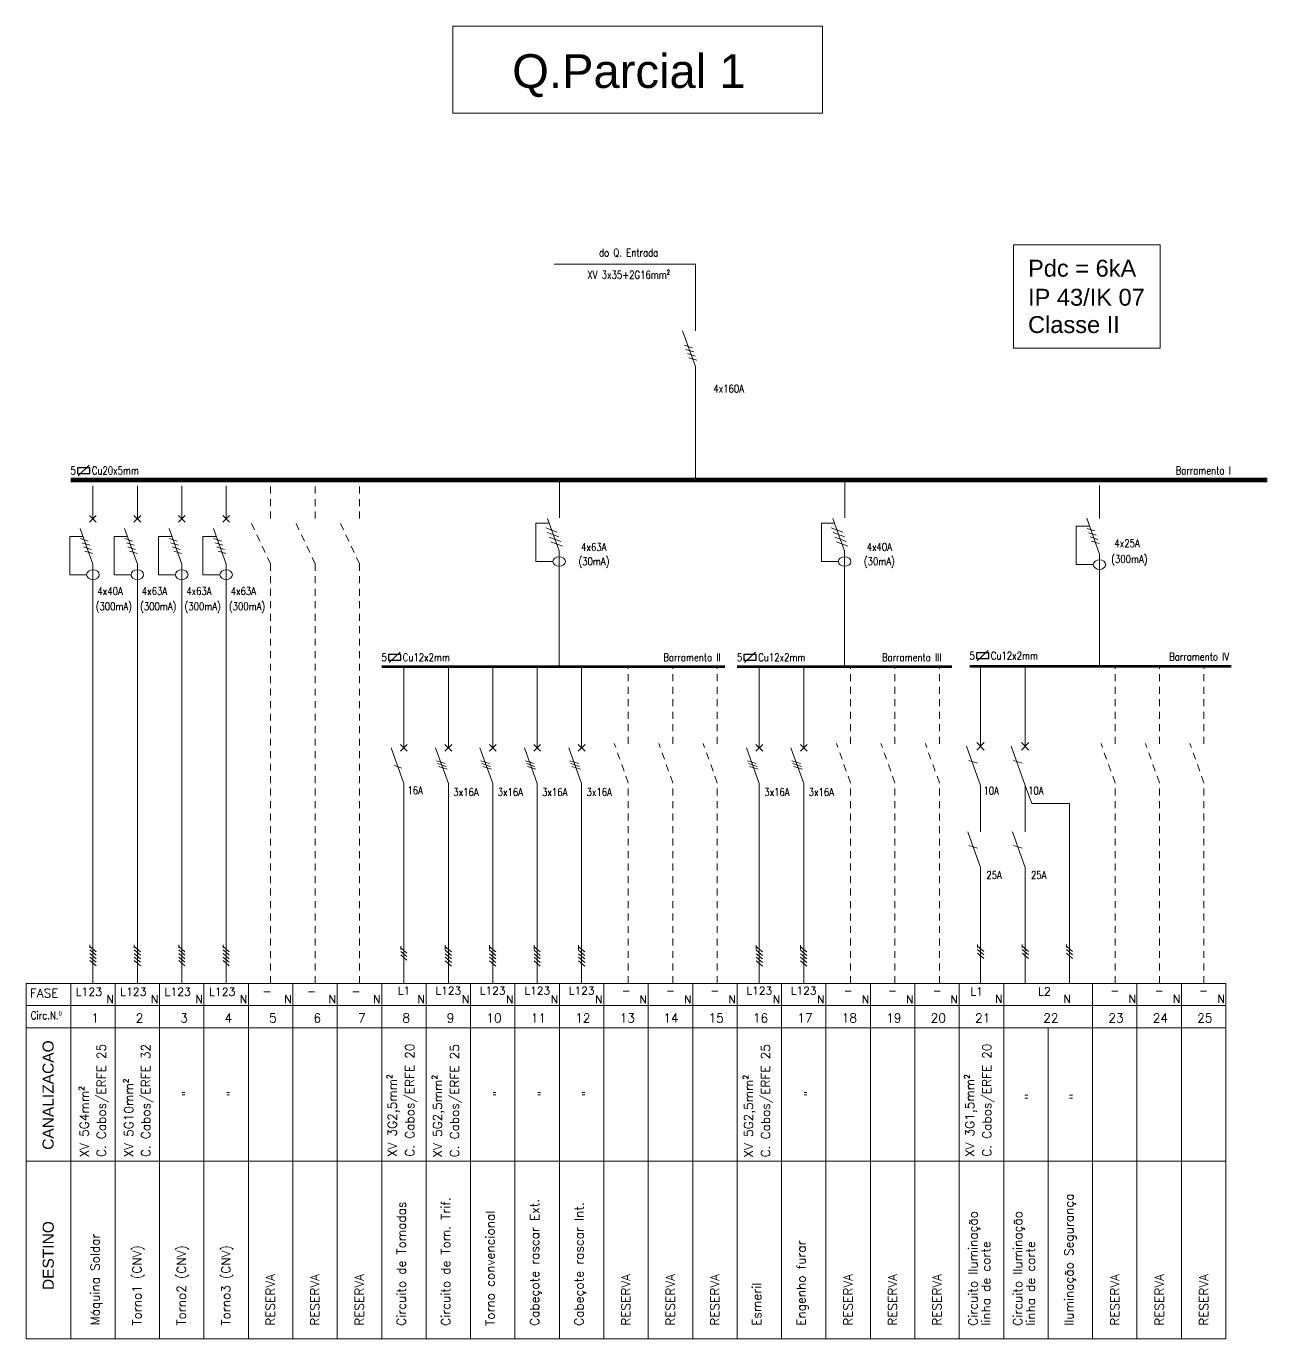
# Model space of a CAD drawing. Header units: millimetres. Extents: x 145 to 60311, y -8355 to 8851.
# Drawn here: x 370.12 to 392.51, y 356.18 to 379.81 of the extents above; entities that cross this region are included whole.
import ezdxf
from ezdxf.enums import TextEntityAlignment as Align

# ---------------------------------------------------------------- set-up
doc = ezdxf.new("R2010")
doc.units = ezdxf.units.MM
doc.linetypes.add('HIDDEN', pattern=[0.375, 0.25, -0.125])
doc.linetypes.add('HIDDEN2', pattern=[4.7625, 3.175, -1.5875])
for name, color, linetype, lineweight in [('BARRAMENTO', 3, 'Continuous', 0), ('CAIXAS', 6, 'Continuous', 0), ('ILUMINA', 4, 'Continuous', 0)]:
    doc.layers.add(name, color=color, linetype=linetype, lineweight=lineweight)
doc.layers.add('Infra-estruturas Eléctricas', color=4, linetype='Continuous')
doc.layers.add('LEGENDA', color=7, linetype='Continuous')
doc.styles.add('ROMAND', font='romand')
doc.styles.add('ROMANT', font='arial.ttf')
doc.styles.add('SIMPLEX', font='SIMPLEX.SHX')

# ---------------------------------------------------------------- blocks, each defined once
blk = doc.blocks.new('A$C7EE7001F')
at = {"layer": 'ILUMINA', "linetype": 'HIDDEN2'}
for p, q in [((-665.852, -350.78), (-665.852, -351.469)), ((-665.852, -350.78), (-665.612, -350.78)), ((-665.549, -351.469), (-665.852, -351.469))]:
    blk.add_line(p, q, dxfattribs=at)
at = {"layer": 'ILUMINA', "extrusion": (0, 0, -1)}
blk.add_ellipse((-665.434, -351.469), major_axis=(0.113, 0), ratio=0.765027, dxfattribs=at)
blk = doc.blocks.new('*U302')
at = {"layer": 'ILUMINA'}
for p, q in [((-0.11, 0.135), (0.029, 0.091)), ((-0.083, 0.06), (0.056, 0.015)), ((-0.056, -0.015), (0.083, -0.06)), ((-0.029, -0.091), (0.11, -0.135))]:
    blk.add_line(p, q, dxfattribs=at)
blk = doc.blocks.new('A$C5D171ECA')
at = {"layer": 'LEGENDA'}
for p, q in [((-0.034, 0.121), (-0.26, 0.121)), ((-0.26, 0.121), (-0.26, 0.019)), ((-0.26, 0.019), (-0.034, 0.019)), ((-0.049, 0.164), (-0.245, -0.024)), ((-0.034, 0.019), (-0.034, 0.121))]:
    blk.add_line(p, q, dxfattribs=at)
at = {"layer": 'LEGENDA', "style": 'SIMPLEX', "width": 0.8}
blk.add_attdef('NBARRAMENTOS', text='', height=0.14, dxfattribs=at).set_placement((-0.287, 0.07), align=Align.MIDDLE_RIGHT)
blk.add_attdef('DIMENSOES', text='', height=0.14, dxfattribs=at).set_placement((0, 0.07), align=Align.MIDDLE_LEFT)
blk = doc.blocks.new('*U304')
at = {"layer": 'ILUMINA'}
for p, q in [((-236265.294, 675611.887), (-236265.294, 675611.942)), ((-236265.183, 675611.819), (-236265.294, 675611.914)), ((-236265.183, 675611.756), (-236265.294, 675611.851)), ((-236265.183, 675611.693), (-236265.294, 675611.788)), ((-236265.183, 675611.629), (-236265.294, 675611.724)), ((-236265.183, 675611.566), (-236265.294, 675611.661))]:
    blk.add_line(p, q, dxfattribs=at)
blk = doc.blocks.new('*U305')
at = {"layer": 'ILUMINA'}
for p, q in [((-236265.294, 675611.887), (-236265.294, 675611.942)), ((-236265.183, 675611.819), (-236265.294, 675611.914)), ((-236265.183, 675611.756), (-236265.294, 675611.851)), ((-236265.183, 675611.693), (-236265.294, 675611.788))]:
    blk.add_line(p, q, dxfattribs=at)

msp = doc.modelspace()

# ---------------------------------------------------------------- linework, layer by layer
at = {"layer": 'BARRAMENTO'}
for points, const_width in [([(370.923, 371.643), (392.47, 371.643)], 0.088), ([(376.523, 368.279), (382.703, 368.279)], 0.048), ([(382.923, 368.279), (386.795, 368.279)], 0.048), ([(387.112, 368.285), (391.825, 368.285)], 0.048)]:
    msp.add_lwpolyline(points, dxfattribs=dict(at, const_width=const_width))
at = {"layer": 'CAIXAS'}
for p, q in [((391.723, 362.578), (370.123, 362.578)), ((370.123, 362.578), (370.123, 356.178)), ((370.923, 356.178), (370.923, 362.578)), ((371.723, 356.178), (371.723, 362.578)), ((372.523, 356.178), (372.523, 362.578)), ((373.323, 356.178), (373.323, 362.578)), ((374.123, 356.178), (374.123, 362.578)), ((374.923, 356.178), (374.923, 362.578)), ((375.723, 356.178), (375.723, 362.578)), ((376.523, 356.178), (376.523, 362.578)), ((377.323, 356.178), (377.323, 362.578)), ((378.123, 356.178), (378.123, 362.578)), ((378.923, 356.178), (378.923, 362.578)), ((379.723, 356.178), (379.723, 362.578)), ((380.523, 356.178), (380.523, 362.578)), ((381.323, 356.178), (381.323, 362.578)), ((382.123, 356.178), (382.123, 362.578)), ((382.923, 356.178), (382.923, 362.578)), ((383.723, 356.178), (383.723, 362.578)), ((384.523, 356.178), (384.523, 362.578)), ((384.523, 356.178), (384.523, 362.578)), ((385.323, 356.178), (385.323, 362.578)), ((385.323, 356.178), (385.323, 362.578)), ((386.123, 356.178), (386.123, 362.578)), ((386.923, 356.178), (386.923, 362.578)), ((387.723, 356.178), (387.723, 362.578)), ((389.323, 356.178), (389.323, 362.578)), ((390.123, 356.178), (390.123, 362.578)), ((390.923, 356.178), (390.923, 362.578)), ((391.723, 356.178), (391.723, 362.578)), ((391.723, 362.178), (370.123, 362.178)), ((391.723, 361.778), (370.123, 361.778)), ((388.523, 356.178), (388.523, 361.778)), ((370.123, 359.378), (391.723, 359.378)), ((370.123, 356.178), (391.723, 356.178))]:
    msp.add_line(p, q, dxfattribs=at)
at = {"layer": 'ILUMINA'}
for p, q in [((382.175, 375.526), (379.63, 375.526)), ((382.175, 374.331), (382.175, 375.526)), ((382.175, 373.688), (381.94, 374.331)), ((382.175, 371.643), (382.175, 373.688)), ((371.323, 370.942), (371.323, 371.538)), ((372.123, 370.942), (372.123, 371.538)), ((372.923, 370.942), (372.923, 371.538)), ((373.723, 370.942), (373.723, 371.538)), ((379.724, 370.961), (379.724, 371.643)), ((384.864, 370.961), (384.864, 371.643)), ((389.449, 370.95), (389.449, 371.544)), ((371.262, 371.003), (371.384, 370.881)), ((371.384, 371.003), (371.262, 370.881)), ((372.062, 371.003), (372.184, 370.881)), ((372.184, 371.003), (372.062, 370.881)), ((372.862, 371.003), (372.984, 370.881)), ((372.984, 371.003), (372.862, 370.881)), ((373.662, 371.003), (373.784, 370.881)), ((373.784, 371.003), (373.662, 370.881)), ((379.719, 370.366), (379.506, 370.95)), ((384.859, 370.366), (384.646, 370.95)), ((389.449, 370.309), (389.221, 370.953)), ((371.323, 370.127), (371.094, 370.771)), ((372.123, 370.127), (371.894, 370.771)), ((372.923, 370.127), (372.694, 370.771)), ((373.723, 370.127), (373.494, 370.771)), ((379.479, 370.781), (379.685, 370.704)), ((379.51, 370.697), (379.715, 370.619)), ((379.541, 370.612), (379.746, 370.534)), ((384.619, 370.781), (384.825, 370.704)), ((384.65, 370.697), (384.855, 370.619)), ((384.681, 370.612), (384.886, 370.534)), ((379.571, 370.527), (379.776, 370.45)), ((379.719, 368.279), (379.719, 370.366)), ((384.711, 370.527), (384.916, 370.45)), ((384.859, 368.279), (384.859, 370.366)), ((371.323, 370.127), (371.323, 362.578)), ((372.123, 370.127), (372.123, 362.578)), ((372.923, 370.127), (372.923, 362.578)), ((373.723, 370.127), (373.723, 362.578)), ((389.449, 368.285), (389.449, 370.309)), ((387.307, 366.847), (387.307, 368.285)), ((388.111, 366.847), (388.111, 368.285)), ((387.307, 366.143), (387.055, 366.849)), ((387.24, 366.914), (387.374, 366.78)), ((387.374, 366.914), (387.24, 366.779)), ((388.111, 366.143), (387.859, 366.849)), ((388.044, 366.914), (388.178, 366.78)), ((388.178, 366.914), (388.044, 366.779)), ((377.511, 366.585), (377.664, 366.536)), ((378.311, 366.585), (378.464, 366.536)), ((379.111, 366.585), (379.264, 366.536)), ((379.911, 366.585), (380.064, 366.536)), ((383.111, 366.585), (383.264, 366.536)), ((383.911, 366.585), (384.064, 366.536)), ((387.095, 366.592), (387.249, 366.542)), ((387.899, 366.592), (388.053, 366.542)), ((376.747, 366.504), (376.884, 366.452)), ((377.529, 366.535), (377.682, 366.486)), ((377.547, 366.486), (377.7, 366.437)), ((378.329, 366.535), (378.482, 366.486)), ((378.347, 366.486), (378.5, 366.437)), ((379.129, 366.535), (379.282, 366.486)), ((379.147, 366.486), (379.3, 366.437)), ((379.929, 366.535), (380.082, 366.486)), ((379.947, 366.486), (380.1, 366.437)), ((383.129, 366.535), (383.282, 366.486)), ((383.147, 366.486), (383.3, 366.437)), ((383.929, 366.535), (384.082, 366.486)), ((383.947, 366.486), (384.1, 366.437)), ((387.307, 365.306), (387.307, 366.143)), ((388.227, 365.818), (388.111, 366.143)), ((388.111, 365.306), (388.111, 366.143)), ((387.307, 364.664), (387.078, 365.306)), ((388.111, 364.664), (387.882, 365.306)), ((387.096, 365.062), (387.25, 365.015)), ((387.9, 365.062), (388.054, 365.015)), ((387.307, 364.664), (387.307, 362.585)), ((388.111, 364.664), (388.111, 362.585)), ((376.867, 363.19), (376.867, 363.245)), ((376.978, 363.122), (376.867, 363.218)), ((376.978, 363.059), (376.867, 363.154)), ((376.978, 362.996), (376.867, 363.091)), ((377.667, 363.19), (377.667, 363.245)), ((378.467, 363.19), (378.467, 363.245)), ((379.267, 363.19), (379.267, 363.245)), ((380.067, 363.19), (380.067, 363.245)), ((383.267, 363.19), (383.267, 363.245)), ((384.067, 363.19), (384.067, 363.245))]:
    msp.add_line(p, q, dxfattribs=at)
at = {"layer": 'ILUMINA', "linetype": 'HIDDEN', "ltscale": 0.5}
for p, q in [((374.523, 370.948), (374.523, 371.544)), ((375.324, 370.948), (375.324, 371.544)), ((376.125, 370.948), (376.125, 371.544)), ((374.523, 370.134), (374.141, 370.936)), ((375.324, 370.134), (374.942, 370.936)), ((376.125, 370.134), (375.743, 370.936)), ((374.523, 370.134), (374.523, 362.585)), ((375.324, 370.134), (375.324, 362.585)), ((376.125, 370.134), (376.125, 362.585)), ((380.964, 366.893), (380.964, 368.285)), ((381.765, 366.893), (381.765, 368.285)), ((382.565, 366.893), (382.565, 368.285)), ((384.964, 366.893), (384.964, 368.285)), ((385.765, 366.893), (385.765, 368.285)), ((386.565, 366.893), (386.565, 368.285)), ((389.729, 366.893), (389.729, 368.285)), ((390.529, 366.893), (390.529, 368.285)), ((391.329, 366.893), (391.329, 368.285)), ((380.964, 366.189), (380.712, 366.895)), ((381.765, 366.189), (381.513, 366.895)), ((382.565, 366.189), (382.313, 366.895)), ((384.964, 366.189), (384.712, 366.895)), ((385.765, 366.189), (385.513, 366.895)), ((386.565, 366.189), (386.313, 366.895)), ((389.729, 366.189), (389.476, 366.895)), ((390.529, 366.189), (390.277, 366.895)), ((391.329, 366.189), (391.077, 366.895)), ((380.964, 362.585), (380.964, 366.189)), ((381.765, 362.585), (381.765, 366.189)), ((382.565, 362.585), (382.565, 366.189)), ((384.964, 362.585), (384.964, 366.189)), ((385.765, 362.585), (385.765, 366.189)), ((386.565, 362.585), (386.565, 366.189)), ((389.729, 362.585), (389.729, 366.189)), ((390.529, 362.585), (390.529, 366.189)), ((391.329, 362.585), (391.329, 366.189))]:
    msp.add_line(p, q, dxfattribs=at)
at = {"layer": 'ILUMINA', "linetype": 'Continuous'}
for p, q in [((376.923, 366.818), (376.923, 368.273)), ((377.723, 366.818), (377.723, 368.273)), ((378.523, 366.818), (378.523, 368.273)), ((379.323, 366.818), (379.323, 368.273)), ((380.123, 366.818), (380.123, 368.273)), ((383.323, 366.818), (383.323, 368.273)), ((384.123, 366.818), (384.123, 368.273)), ((376.923, 366.178), (376.693, 366.821)), ((376.984, 366.879), (376.862, 366.757)), ((376.862, 366.879), (376.984, 366.757)), ((377.723, 366.178), (377.493, 366.821)), ((377.784, 366.879), (377.662, 366.757)), ((377.662, 366.879), (377.784, 366.757)), ((378.523, 366.178), (378.293, 366.821)), ((378.584, 366.879), (378.462, 366.757)), ((378.462, 366.879), (378.584, 366.757)), ((379.323, 366.178), (379.093, 366.821)), ((379.384, 366.879), (379.262, 366.757)), ((379.262, 366.879), (379.384, 366.757)), ((380.123, 366.178), (379.893, 366.821)), ((380.184, 366.879), (380.062, 366.757)), ((380.062, 366.879), (380.184, 366.757)), ((383.323, 366.178), (383.093, 366.821)), ((383.384, 366.879), (383.262, 366.757)), ((383.262, 366.879), (383.384, 366.757)), ((384.123, 366.178), (383.893, 366.821)), ((384.184, 366.879), (384.062, 366.757)), ((384.062, 366.879), (384.184, 366.757)), ((376.923, 362.578), (376.923, 366.178)), ((377.723, 362.578), (377.723, 366.178)), ((378.523, 362.578), (378.523, 366.178)), ((379.323, 362.578), (379.323, 366.178)), ((380.123, 362.578), (380.123, 366.178)), ((383.323, 362.578), (383.323, 366.178)), ((384.123, 362.578), (384.123, 366.178))]:
    msp.add_line(p, q, dxfattribs=at)
at = {"layer": 'ILUMINA', "ltscale": 0.1}
for p in [(388.227, 365.818), (388.909, 362.585)]:
    msp.add_line(p, (388.909, 365.818), dxfattribs=at)
at = {"layer": 'ILUMINA', "linetype": 'Continuous'}
msp.add_lwpolyline([(377.803, 379.813), (384.463, 379.813), (384.463, 378.249), (377.803, 378.249)], close=True, dxfattribs=at)
at = {"layer": 'ILUMINA'}
msp.add_lwpolyline([(387.902, 375.878), (390.542, 375.878), (390.542, 374.016), (387.902, 374.016)], close=True, dxfattribs=at)

# ---------------------------------------------------------------- block references
at = {"layer": 'ILUMINA', "color": 2}
for p in [(1045.153, 721.644), (1050.293, 721.644), (1036.757, 721.406), (1037.557, 721.406), (1038.357, 721.406), (1039.157, 721.406), (1054.883, 721.588)]:
    msp.add_blockref('A$C7EE7001F', p, dxfattribs=at)
at = {"layer": 'Infra-estruturas Eléctricas'}
for name, p in [('*U302', (382.085, 373.933)), ('*U302', (389.335, 370.633)), ('*U302', (371.209, 370.451)), ('*U302', (372.009, 370.451)), ('*U302', (372.809, 370.451)), ('*U302', (373.609, 370.451)), ('*U304', (236636.562, -675248.672)), ('*U304', (236637.362, -675248.672)), ('*U304', (236638.162, -675248.672)), ('*U304', (236638.962, -675248.672)), ('*U304', (236642.961, -675248.676)), ('*U304', (236643.761, -675248.676)), ('*U304', (236644.561, -675248.676)), ('*U304', (236645.361, -675248.676)), ('*U304', (236648.561, -675248.676)), ('*U304', (236649.361, -675248.676)), ('*U305', (236652.546, -675248.665)), ('*U305', (236653.35, -675248.665)), ('*U305', (236654.147, -675248.665))]:
    msp.add_blockref(name, p, dxfattribs=at)
for p, values in [((371.303, 371.743), {'NBARRAMENTOS': '5', 'DIMENSOES': 'Cu20x5mm'}), ((376.903, 368.379), {'NBARRAMENTOS': '5', 'DIMENSOES': 'Cu12x2mm'}), ((383.303, 368.379), {'NBARRAMENTOS': '5', 'DIMENSOES': 'Cu12x2mm'}), ((387.492, 368.408), {'NBARRAMENTOS': '5', 'DIMENSOES': 'Cu12x2mm'})]:
    msp.add_blockref('A$C5D171ECA', p, dxfattribs=at).add_auto_attribs(values)

# ---------------------------------------------------------------- texts
at = {"layer": 'LEGENDA'}
for s, height, style, p in [('Q.Parcial 1', 0.6082, 'ROMANT', (378.873, 378.702)), ('Pdc = 6kA ', 0.3041, 'ROMANT', (388.162, 375.304)), ('IP 43/IK 07', 0.3041, 'ROMANT', (388.162, 374.781)), ('Classe II', 0.3041, 'ROMANT', (388.162, 374.289)), ('FASE     ', 0.16, 'ROMAND', (370.187, 362.322)), ('L123', 0.1441, 'SIMPLEX', (371.013, 362.354)), ('N', 0.144, 'SIMPLEX', (371.567, 362.222)), ('N', 0.144, 'SIMPLEX', (371.567, 362.222)), ('L123', 0.1441, 'SIMPLEX', (371.813, 362.354)), ('N', 0.144, 'SIMPLEX', (372.367, 362.222)), ('N', 0.144, 'SIMPLEX', (372.367, 362.222)), ('L123', 0.1441, 'SIMPLEX', (372.613, 362.354)), ('N', 0.144, 'SIMPLEX', (373.167, 362.222)), ('L123', 0.1441, 'SIMPLEX', (373.413, 362.354)), ('N', 0.144, 'SIMPLEX', (373.967, 362.222)), ('N', 0.144, 'SIMPLEX', (373.967, 362.222)), ('-', 0.144, 'SIMPLEX', (374.379, 362.361)), ('N', 0.144, 'SIMPLEX', (374.767, 362.222)), ('N', 0.144, 'SIMPLEX', (374.767, 362.222)), ('-', 0.144, 'SIMPLEX', (375.18, 362.361)), ('N', 0.144, 'SIMPLEX', (375.567, 362.222)), ('-', 0.144, 'SIMPLEX', (375.98, 362.361)), ('N', 0.144, 'SIMPLEX', (376.367, 362.222)), ('N', 0.144, 'SIMPLEX', (377.167, 362.222)), ('N', 0.144, 'SIMPLEX', (377.967, 362.222)), ('N', 0.14, 'SIMPLEX', (378.767, 362.222)), ('N', 0.14, 'SIMPLEX', (379.567, 362.222)), ('N', 0.14, 'SIMPLEX', (380.367, 362.222)), ('N', 0.14, 'SIMPLEX', (381.167, 362.222)), ('N', 0.14, 'SIMPLEX', (381.967, 362.222)), ('N', 0.14, 'SIMPLEX', (382.767, 362.222)), ('N', 0.14, 'SIMPLEX', (383.567, 362.222)), ('N', 0.14, 'SIMPLEX', (384.367, 362.222)), ('N', 0.14, 'SIMPLEX', (385.167, 362.222)), ('N', 0.14, 'SIMPLEX', (385.967, 362.222)), ('N', 0.14, 'SIMPLEX', (386.767, 362.222)), ('L1', 0.1441, 'SIMPLEX', (387.122, 362.361)), ('N', 0.144, 'SIMPLEX', (387.568, 362.228)), ('N', 0.144, 'SIMPLEX', (387.568, 362.228)), ('L2', 0.1441, 'SIMPLEX', (388.342, 362.361)), ('N', 0.144, 'SIMPLEX', (388.797, 362.228)), ('N', 0.144, 'SIMPLEX', (389.971, 362.228)), ('N', 0.144, 'SIMPLEX', (390.771, 362.228)), ('N', 0.144, 'SIMPLEX', (391.571, 362.228)), ('1  ', 0.16, 'SIMPLEX', (371.295, 361.874)), ('2', 0.16, 'SIMPLEX', (372.095, 361.874)), ('3', 0.16, 'SIMPLEX', (372.895, 361.874)), ('4 ', 0.16, 'SIMPLEX', (373.695, 361.874)), ('5', 0.16, 'SIMPLEX', (374.495, 361.874)), ('6', 0.16, 'SIMPLEX', (375.295, 361.874)), ('7', 0.16, 'SIMPLEX', (376.095, 361.874)), ('8', 0.16, 'SIMPLEX', (376.895, 361.874)), ('9', 0.16, 'SIMPLEX', (377.695, 361.874)), ('10', 0.16, 'SIMPLEX', (378.408, 361.874)), ('11', 0.16, 'SIMPLEX', (379.208, 361.874)), ('12', 0.16, 'SIMPLEX', (380.008, 361.874)), ('13', 0.16, 'SIMPLEX', (380.808, 361.874)), ('14', 0.16, 'SIMPLEX', (381.595, 361.874)), ('15', 0.16, 'SIMPLEX', (382.408, 361.874)), ('16', 0.16, 'SIMPLEX', (383.208, 361.874)), ('17', 0.16, 'SIMPLEX', (384.008, 361.874)), ('18', 0.16, 'SIMPLEX', (384.808, 361.874)), ('19', 0.16, 'SIMPLEX', (385.608, 361.874)), ('20', 0.16, 'SIMPLEX', (386.408, 361.874)), ('21', 0.16, 'SIMPLEX', (387.208, 361.874)), ('22', 0.16, 'SIMPLEX', (388.436, 361.874)), ('23', 0.16, 'SIMPLEX', (389.608, 361.874)), ('24', 0.16, 'SIMPLEX', (390.408, 361.874)), ('25', 0.16, 'SIMPLEX', (391.208, 361.874))]:
    msp.add_text(s, height=height, dxfattribs=dict(at, style=style)).set_placement(p)
at = {"layer": 'LEGENDA', "style": 'SIMPLEX', "width": 0.8}
for s, p in [('do Q. Entrada', (380.97, 375.667)), ('XV 3x35+2G16mm²', (380.97, 375.267)), ('4x160A', (382.772, 373.218)), ('4x63A', (380.343, 370.366)), ('4x40A', (385.483, 370.366)), ('(30mA)', (380.345, 370.108)), ('(30mA)', (385.485, 370.108))]:
    msp.add_text(s, height=0.14, dxfattribs=at).set_placement(p, align=Align.CENTER)
for s, p in [('Barramento I', (391.813, 371.743)), ('Barramento II', (382.626, 368.379)), ('Barramento III', (386.602, 368.379)), ('Barramento IV', (391.783, 368.39))]:
    msp.add_text(s, height=0.14, dxfattribs=at).set_placement(p, align=Align.RIGHT)
at = {"layer": 'LEGENDA', "width": 0.8}
for s, height, style, p in [('4x25A', 0.14, 'SIMPLEX', (389.717, 370.433)), ('(300mA)', 0.14, 'SIMPLEX', (389.661, 370.148)), ('4x40A', 0.14, 'SIMPLEX', (371.404, 369.572)), ('4x63A', 0.14, 'SIMPLEX', (372.204, 369.572)), ('4x63A', 0.14, 'SIMPLEX', (373.004, 369.572)), ('4x63A', 0.14, 'SIMPLEX', (373.804, 369.572)), ('(300mA)', 0.14, 'SIMPLEX', (371.373, 369.297)), ('(300mA)', 0.14, 'SIMPLEX', (372.173, 369.297)), ('(300mA)', 0.14, 'SIMPLEX', (372.973, 369.297)), ('(300mA)', 0.14, 'SIMPLEX', (373.773, 369.297)), ('16A', 0.14, 'SIMPLEX', (376.986, 365.983)), ('10A', 0.14, 'SIMPLEX', (387.359, 365.979)), ('10A', 0.14, 'SIMPLEX', (388.163, 365.979)), ('3x16A', 0.14, 'SIMPLEX', (377.812, 365.952)), ('3x16A', 0.14, 'SIMPLEX', (378.612, 365.952)), ('3x16A', 0.14, 'SIMPLEX', (379.412, 365.952)), ('3x16A', 0.14, 'SIMPLEX', (380.212, 365.952)), ('3x16A', 0.14, 'SIMPLEX', (383.412, 365.952)), ('3x16A', 0.14, 'SIMPLEX', (384.212, 365.952)), ('25A', 0.14, 'SIMPLEX', (387.411, 364.458)), ('25A', 0.14, 'SIMPLEX', (388.215, 364.458)), ('Circ.N.º', 0.144, 'ROMAND', (370.203, 361.93))]:
    msp.add_text(s, height=height, dxfattribs=dict(at, style=style)).set_placement(p)
at = {"layer": 'LEGENDA', "style": 'SIMPLEX'}
for s, p in [('L1', (376.923, 362.377)), ('L123', (377.723, 362.377)), ('L123', (378.523, 362.377)), ('L123', (379.323, 362.377)), ('L123', (380.123, 362.377)), ('-', (380.923, 362.377)), ('-', (381.723, 362.377)), ('-', (382.523, 362.377)), ('L123', (383.323, 362.377)), ('L123', (384.123, 362.377)), ('-', (384.923, 362.377)), ('-', (385.723, 362.377)), ('-', (386.523, 362.377)), ('-', (389.723, 362.377)), ('-', (390.523, 362.377)), ('-', (391.323, 362.377))]:
    msp.add_text(s, height=0.14, dxfattribs=at).set_placement(p, align=Align.CENTER)
at = {"layer": 'LEGENDA'}
for s, height, style, p in [('         CANALIZACAO', 0.2, 'ROMANT', (370.616, 358.882)), ('C. Cabos/ERFE 25', 0.16016, 'SIMPLEX', (371.555, 359.45)), ('C. Cabos/ERFE 32', 0.16016, 'SIMPLEX', (372.355, 359.45)), ('C. Cabos/ERFE 20', 0.16016, 'SIMPLEX', (377.108, 359.456)), ('C. Cabos/ERFE 25', 0.16016, 'SIMPLEX', (377.915, 359.445)), ('C. Cabos/ERFE 25', 0.16016, 'SIMPLEX', (383.515, 359.445)), ('C. Cabos/ERFE 20', 0.16016, 'SIMPLEX', (387.5, 359.456)), ('XV 3G2,5mm²', 0.16016, 'SIMPLEX', (376.793, 359.45)), ('XV 5G2,5mm²', 0.16016, 'SIMPLEX', (377.608, 359.439)), ('XV 5G2,5mm²', 0.16016, 'SIMPLEX', (383.208, 359.439)), ('XV 3G1,5mm²', 0.16016, 'SIMPLEX', (387.193, 359.45)), ('XV 5G4mm²', 0.1602, 'SIMPLEX', (371.248, 359.443)), ('XV 5G10mm²', 0.1602, 'SIMPLEX', (372.048, 359.443)), ('"', 0.16, 'SIMPLEX', (388.266, 360.481)), ('"', 0.16, 'SIMPLEX', (389.067, 360.481)), ('Circuito de Tomadas', 0.16016, 'SIMPLEX', (376.956, 356.411)), ('Circuito de Tom. Trif.', 0.16016, 'SIMPLEX', (377.756, 356.411)), ('Cabeçote rascar Ext.', 0.16016, 'SIMPLEX', (379.356, 356.411)), ('Cabeçote rascar Int.', 0.16016, 'SIMPLEX', (380.156, 356.411)), ('Iluminação Segurança', 0.16016, 'SIMPLEX', (388.978, 356.411)), ('Torno convencional', 0.16016, 'SIMPLEX', (378.556, 356.411)), ('Circuito Iluminação', 0.16016, 'SIMPLEX', (387.251, 356.411)), ('Circuito Iluminação', 0.16016, 'SIMPLEX', (388.055, 356.411)), (' DESTINO         ', 0.2, 'ROMANT', (370.618, 356.977)), ('Máquina Soldar', 0.16, 'SIMPLEX', (371.442, 356.418)), ('Torno1 (CNV)', 0.16, 'SIMPLEX', (372.196, 356.416)), ('Torno2 (CNV)', 0.16, 'SIMPLEX', (372.996, 356.416)), ('Torno3 (CNV)', 0.16, 'SIMPLEX', (373.796, 356.416)), ('Engenho furar', 0.16016, 'SIMPLEX', (384.156, 356.411)), ('linha de corte', 0.16016, 'SIMPLEX', (387.482, 356.411)), ('linha de corte', 0.16016, 'SIMPLEX', (388.286, 356.411)), ('RESERVA', 0.1602, 'SIMPLEX', (374.598, 356.411)), ('RESERVA', 0.1602, 'SIMPLEX', (375.399, 356.411)), ('RESERVA', 0.1602, 'SIMPLEX', (376.2, 356.411)), ('RESERVA', 0.1602, 'SIMPLEX', (381, 356.411)), ('RESERVA', 0.1602, 'SIMPLEX', (381.801, 356.411)), ('RESERVA', 0.1602, 'SIMPLEX', (382.601, 356.411)), ('Esmeril', 0.1602, 'SIMPLEX', (383.356, 356.411)), ('RESERVA', 0.1602, 'SIMPLEX', (385, 356.411)), ('RESERVA', 0.1602, 'SIMPLEX', (385.801, 356.411)), ('RESERVA', 0.1602, 'SIMPLEX', (386.601, 356.411)), ('RESERVA', 0.1602, 'SIMPLEX', (389.804, 356.411)), ('RESERVA', 0.1602, 'SIMPLEX', (390.605, 356.411)), ('RESERVA', 0.1602, 'SIMPLEX', (391.405, 356.411))]:
    msp.add_text(s, height=height, rotation=90, dxfattribs=dict(at, style=style)).set_placement(p)
at = {"layer": 'LEGENDA', "style": 'SIMPLEX', "width": 0.9}
for p in [(373.076, 360.548), (373.876, 360.548), (378.676, 360.548), (379.476, 360.548), (380.276, 360.548), (384.276, 360.548)]:
    msp.add_text('"', height=0.144, rotation=90, dxfattribs=at).set_placement(p)

doc.saveas('drawing.dxf')
